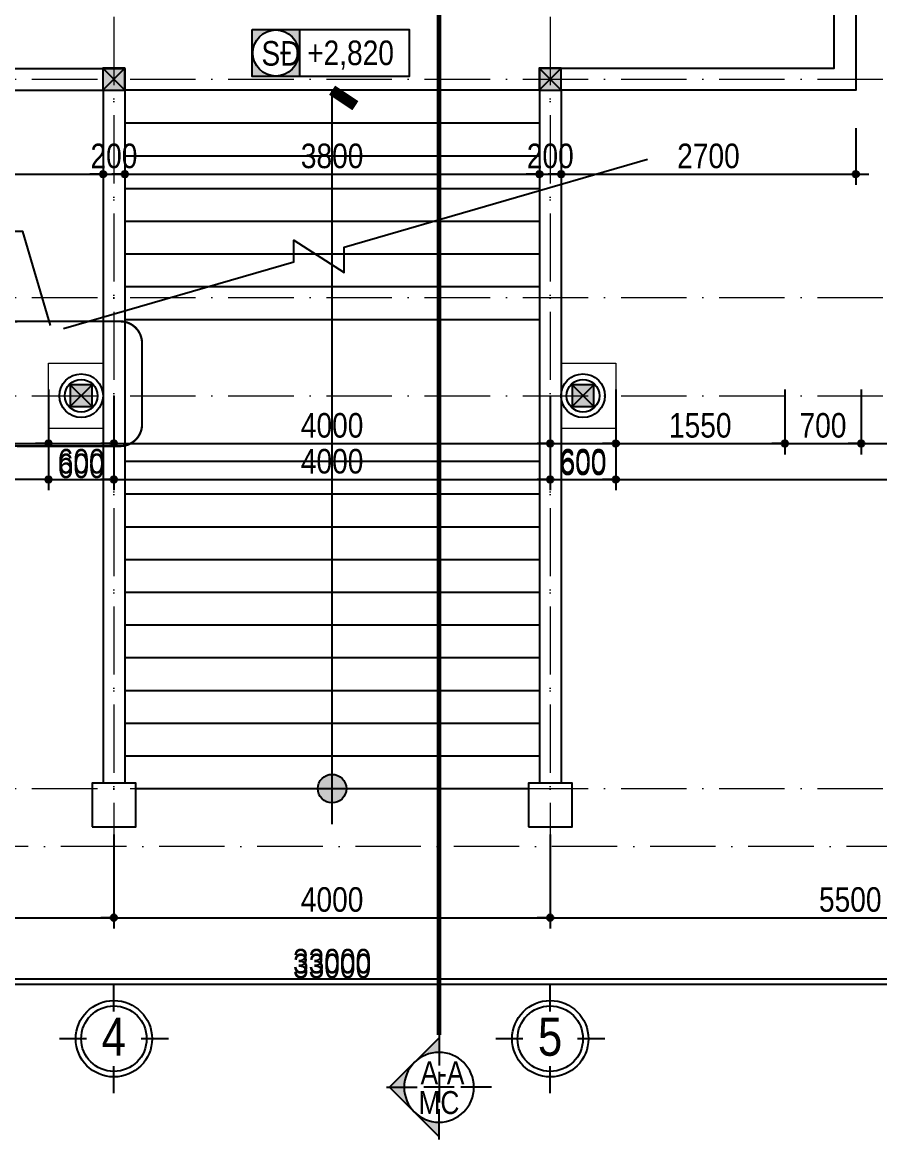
# Model space of a CAD drawing. Header units: millimetres. Extents: x 1201 to 176852, y 279 to 65351.
# Drawn here: x 19589 to 27449, y 831 to 11069 of the extents above; entities that cross this region are included whole.
import ezdxf
from ezdxf.enums import TextEntityAlignment as Align

# ---------------------------------------------------------------- set-up
doc = ezdxf.new("R2010")
doc.units = ezdxf.units.MM
doc.linetypes.add('ACAD_ISO10W100', pattern=[18, 12, -3, 0, -3])
doc.linetypes.add('DASHED2', pattern=[0.375, 0.25, -0.125])
for name, color, linetype in [('009', 251, 'Continuous'), ('daucat', 220, 'Continuous'), ('DIM', 1, 'Continuous'), ('KYHIEU', 3, 'Continuous'), ('TAGS', 60, 'Continuous'), ('TEXT', 7, 'Continuous'), ('TUONG', 131, 'Continuous'), ('WALL', 4, 'Continuous')]:
    doc.layers.add(name, color=color, linetype=linetype)
doc.layers.add('NET-THAY', color=2, linetype='Continuous', lineweight=13)
doc.layers.add('TRUC', color=24, linetype='Continuous', lineweight=0)
doc.styles.add('HEL-CONDENSE', font='')
doc.styles.add('VNI-HELVE-CONDENSE', font='')
doc.styles.add('VNI-HELVE-CONDENSEN', font='')
doc.styles.get('HEL-CONDENSE').set_extended_font_data('VNI-Helve-Condense')
doc.styles.get('VNI-HELVE-CONDENSE').set_extended_font_data('VNI-Helve-Condense')
doc.styles.get('VNI-HELVE-CONDENSEN').set_extended_font_data('VNI-Helve-Condense')
doc.dimstyles.new('D100', dxfattribs={"dimtxt": 225, "dimasz": 1.2, "dimexe": 100, "dimexo": 0, "dimgap": 50, "dimtad": 1, "dimdec": 0, "dimzin": 13, "dimdsep": 46, "dimtxsty": 'HEL-CONDENSE', "dimblk": 'D50', "dimcen": 0, "dimclrd": 1, "dimclre": 1, "dimclrt": 7, "dimadec": 0, "dimazin": 0, "dimtfac": 1, "dimtdec": 0, "dimtmove": 0, "dimatfit": 3, "dimldrblk": 'D50', "dimfxl": 1, "dimtolj": 1, "dimtzin": 13, "dimarcsym": 0})

# ---------------------------------------------------------------- blocks, each defined once
blk = doc.blocks.new('D50')
at = {"layer": 'DIM'}
blk.add_hatch(color=256, dxfattribs=at).paths.add_polyline_path([(25, 0, 1), (-25, 0, 1)])
blk.add_line((25, 0), (100, 0), dxfattribs=at)
blk.add_circle((0, 0), 25, dxfattribs=at)
blk = doc.blocks.new('*D183')
at = {"layer": 'DEFPOINTS', "color": 0, "transparency": 16777216}
for p in [(14929, 3627), (20429, 3527), (20429, 2865)]:
    blk.add_point(p, dxfattribs=at)
at = {"layer": 'DIM', "color": 1, "lineweight": -2, "transparency": 16777216}
for p, q in [((14929, 3627), (14929, 2765)), ((20429, 3527), (20429, 2765)), ((14930, 2865), (20428, 2865))]:
    blk.add_line(p, q, dxfattribs=at)
at = {"layer": 'DIM', "color": 1, "lineweight": -2, "transparency": 16777216, "xscale": 1.199999999999999, "yscale": 1.199999999999999, "zscale": 1.199999999999999, "rotation": 180}
blk.add_blockref('D50', (14929, 2865), dxfattribs=at)
at = {"layer": 'DIM', "color": 1, "lineweight": -2, "transparency": 16777216, "xscale": 1.199999999999999, "yscale": 1.199999999999999, "zscale": 1.199999999999999}
blk.add_blockref('D50', (20429, 2865), dxfattribs=at)
at = {"layer": 'DIM', "color": 7, "transparency": 16777216, "insert": (17679, 3030), "char_height": 225, "attachment_point": 5, "style": 'HEL-CONDENSE'}
blk.add_mtext('\\A1;5500', dxfattribs=at)
blk = doc.blocks.new('*D184')
at = {"layer": 'DEFPOINTS', "color": 0, "transparency": 16777216}
for p in [(20429, 3527), (24429, 3527), (24429, 2865)]:
    blk.add_point(p, dxfattribs=at)
at = {"layer": 'DIM', "color": 1, "lineweight": -2, "transparency": 16777216}
for p, q in [((20429, 3527), (20429, 2765)), ((24429, 3527), (24429, 2765)), ((20430, 2865), (24428, 2865))]:
    blk.add_line(p, q, dxfattribs=at)
at = {"layer": 'DIM', "color": 1, "lineweight": -2, "transparency": 16777216, "xscale": 1.199999999999999, "yscale": 1.199999999999999, "zscale": 1.199999999999999, "rotation": 180}
blk.add_blockref('D50', (20429, 2865), dxfattribs=at)
at = {"layer": 'DIM', "color": 1, "lineweight": -2, "transparency": 16777216, "xscale": 1.199999999999999, "yscale": 1.199999999999999, "zscale": 1.199999999999999}
blk.add_blockref('D50', (24429, 2865), dxfattribs=at)
at = {"layer": 'DIM', "color": 7, "transparency": 16777216, "insert": (22429, 3030), "char_height": 225, "attachment_point": 5, "style": 'HEL-CONDENSE'}
blk.add_mtext('\\A1;4000', dxfattribs=at)
blk = doc.blocks.new('*D185')
at = {"layer": 'DEFPOINTS', "color": 0, "transparency": 16777216}
for p in [(29929, 3627), (24429, 3527), (29929, 2865)]:
    blk.add_point(p, dxfattribs=at)
at = {"layer": 'DIM', "color": 1, "lineweight": -2, "transparency": 16777216}
for p, q in [((29929, 3627), (29929, 2765)), ((24429, 3527), (24429, 2765)), ((24430, 2865), (29928, 2865))]:
    blk.add_line(p, q, dxfattribs=at)
at = {"layer": 'DIM', "color": 1, "lineweight": -2, "transparency": 16777216, "xscale": 1.199999999999999, "yscale": 1.199999999999999, "zscale": 1.199999999999999, "rotation": 180}
blk.add_blockref('D50', (24429, 2865), dxfattribs=at)
at = {"layer": 'DIM', "color": 1, "lineweight": -2, "transparency": 16777216, "xscale": 1.199999999999999, "yscale": 1.199999999999999, "zscale": 1.199999999999999}
blk.add_blockref('D50', (29929, 2865), dxfattribs=at)
at = {"layer": 'DIM', "color": 7, "transparency": 16777216, "insert": (27179, 3030), "char_height": 225, "attachment_point": 5, "style": 'HEL-CONDENSE'}
blk.add_mtext('\\A1;5500', dxfattribs=at)
blk = doc.blocks.new('A$C206177D3')
at = {"layer": 'TAGS', "ltscale": 1000}
for p, q in [((-37, 240), (-37, 490)), ((-287, -10), (-537, -10)), ((463, -10), (213, -10)), ((-37, -510), (-37, -260))]:
    blk.add_line(p, q, dxfattribs=at)
blk.add_circle((-37, -10), 350, dxfattribs=at)
at = {"layer": 'TAGS', "color": 254, "ltscale": 1000}
blk.add_circle((-37, -10), 300, dxfattribs=at)
at = {"layer": 'TAGS', "ltscale": 1000, "style": 'VNI-HELVE-CONDENSEN'}
blk.add_attdef('A', text='', height=350, dxfattribs=at).set_placement((-38, -166), align=Align.CENTER)
blk = doc.blocks.new('mc2')
at = {"layer": 'KYHIEU', "ltscale": 0.7}
h = blk.add_hatch(color=256, dxfattribs=at)
h.paths.add_polyline_path([(600, 400), (600, 566), (317, 283, -0.198912)])
h.paths.add_polyline_path([(200, 0, -0.198912), (317, 283), (34, 0)])
h.paths.add_polyline_path([(317, -283, -0.198912), (200, 0), (34, 0)])
h.paths.add_polyline_path([(600, -566), (600, -400, -0.198912), (317, -283)])
for p, q in [((600, 566), (34, 0)), ((600, 600), (600, 250)), ((600, -175), (600, 175)), ((0, 0), (350, 0)), ((600, -566), (34, 0)), ((775, 0), (425, 0)), ((1200, 0), (850, 0)), ((600, -600), (600, -250))]:
    blk.add_line(p, q, dxfattribs=at)
blk.add_circle((600, 0), 400, dxfattribs=at)
at = {"style": 'VNI-HELVE-CONDENSE'}
for height, p in [(300, (612, 182)), (225, (609, -187))]:
    blk.add_attdef('A', text='', height=height, dxfattribs=at).set_placement(p, align=Align.MIDDLE_CENTER)
blk = doc.blocks.new('A$C225A2996')
at = {"layer": 'WALL'}
blk.add_hatch(color=4, dxfattribs=at).paths.add_polyline_path([(531, 82), (731, 82), (731, 282), (531, 282)])
at = {"layer": 'WALL', "color": 4}
for p, q in [((531, 282), (731, 82)), ((531, 82), (731, 282))]:
    blk.add_line(p, q, dxfattribs=at)
blk.add_lwpolyline([(531, 82), (731, 82), (731, 282), (531, 282)], close=True, dxfattribs=at)
blk = doc.blocks.new('*D151')
at = {"layer": 'DEFPOINTS', "color": 0, "transparency": 16777216}
for p in [(18279, 7705), (19829, 7705), (19829, 7210)]:
    blk.add_point(p, dxfattribs=at)
at = {"layer": 'DIM', "color": 1, "lineweight": -2, "transparency": 16777216}
for p, q in [((18279, 7705), (18279, 7110)), ((19829, 7705), (19829, 7110)), ((18280, 7210), (19828, 7210))]:
    blk.add_line(p, q, dxfattribs=at)
at = {"layer": 'DIM', "color": 1, "lineweight": -2, "transparency": 16777216, "xscale": 1.199999999999999, "yscale": 1.199999999999999, "zscale": 1.199999999999999, "rotation": 180}
blk.add_blockref('D50', (18279, 7210), dxfattribs=at)
at = {"layer": 'DIM', "color": 1, "lineweight": -2, "transparency": 16777216, "xscale": 1.199999999999999, "yscale": 1.199999999999999, "zscale": 1.199999999999999}
blk.add_blockref('D50', (19829, 7210), dxfattribs=at)
at = {"layer": 'DIM', "color": 7, "transparency": 16777216, "insert": (19054, 7375), "char_height": 225, "attachment_point": 5, "style": 'HEL-CONDENSE'}
blk.add_mtext('\\A1;1550', dxfattribs=at)
blk = doc.blocks.new('*D152')
at = {"layer": 'DEFPOINTS', "color": 0, "transparency": 16777216}
for p in [(19829, 7705), (20429, 7648), (20429, 7210)]:
    blk.add_point(p, dxfattribs=at)
at = {"layer": 'DIM', "color": 1, "lineweight": -2, "transparency": 16777216}
for p, q in [((19829, 7705), (19829, 7110)), ((20429, 7648), (20429, 7110)), ((19830, 7210), (20428, 7210))]:
    blk.add_line(p, q, dxfattribs=at)
at = {"layer": 'DIM', "color": 1, "lineweight": -2, "transparency": 16777216, "xscale": 1.199999999999999, "yscale": 1.199999999999999, "zscale": 1.199999999999999, "rotation": 180}
blk.add_blockref('D50', (19829, 7210), dxfattribs=at)
at = {"layer": 'DIM', "color": 1, "lineweight": -2, "transparency": 16777216, "xscale": 1.199999999999999, "yscale": 1.199999999999999, "zscale": 1.199999999999999}
blk.add_blockref('D50', (20429, 7210), dxfattribs=at)
at = {"layer": 'DIM', "color": 7, "transparency": 16777216, "insert": (20129, 7004), "char_height": 225, "attachment_point": 5, "style": 'HEL-CONDENSE'}
blk.add_mtext('\\A1;600', dxfattribs=at)
blk = doc.blocks.new('*D153')
at = {"layer": 'DEFPOINTS', "color": 0, "transparency": 16777216}
for p in [(25029, 7705), (26579, 7705), (26579, 7210)]:
    blk.add_point(p, dxfattribs=at)
at = {"layer": 'DIM', "color": 1, "lineweight": -2, "transparency": 16777216}
for p, q in [((25029, 7705), (25029, 7110)), ((26579, 7705), (26579, 7110)), ((25030, 7210), (26578, 7210))]:
    blk.add_line(p, q, dxfattribs=at)
at = {"layer": 'DIM', "color": 1, "lineweight": -2, "transparency": 16777216, "xscale": 1.199999999999999, "yscale": 1.199999999999999, "zscale": 1.199999999999999, "rotation": 180}
blk.add_blockref('D50', (25029, 7210), dxfattribs=at)
at = {"layer": 'DIM', "color": 1, "lineweight": -2, "transparency": 16777216, "xscale": 1.199999999999999, "yscale": 1.199999999999999, "zscale": 1.199999999999999}
blk.add_blockref('D50', (26579, 7210), dxfattribs=at)
at = {"layer": 'DIM', "color": 7, "transparency": 16777216, "insert": (25804, 7375), "char_height": 225, "attachment_point": 5, "style": 'HEL-CONDENSE'}
blk.add_mtext('\\A1;1550', dxfattribs=at)
blk = doc.blocks.new('*D154')
at = {"layer": 'DEFPOINTS', "color": 0, "transparency": 16777216}
for p in [(26579, 7705), (27279, 7705), (27279, 7210)]:
    blk.add_point(p, dxfattribs=at)
at = {"layer": 'DIM', "color": 1, "lineweight": -2, "transparency": 16777216}
for p, q in [((26579, 7705), (26579, 7110)), ((27279, 7705), (27279, 7110)), ((26580, 7210), (27278, 7210))]:
    blk.add_line(p, q, dxfattribs=at)
at = {"layer": 'DIM', "color": 1, "lineweight": -2, "transparency": 16777216, "xscale": 1.199999999999999, "yscale": 1.199999999999999, "zscale": 1.199999999999999, "rotation": 180}
blk.add_blockref('D50', (26579, 7210), dxfattribs=at)
at = {"layer": 'DIM', "color": 1, "lineweight": -2, "transparency": 16777216, "xscale": 1.199999999999999, "yscale": 1.199999999999999, "zscale": 1.199999999999999}
blk.add_blockref('D50', (27279, 7210), dxfattribs=at)
at = {"layer": 'DIM', "color": 7, "transparency": 16777216, "insert": (26929, 7375), "char_height": 225, "attachment_point": 5, "style": 'HEL-CONDENSE'}
blk.add_mtext('\\A1;700', dxfattribs=at)
blk = doc.blocks.new('*D155')
at = {"layer": 'DEFPOINTS', "color": 0, "transparency": 16777216}
for p in [(27279, 7705), (29579, 7705), (29579, 7210)]:
    blk.add_point(p, dxfattribs=at)
at = {"layer": 'DIM', "color": 1, "lineweight": -2, "transparency": 16777216}
for p, q in [((27279, 7705), (27279, 7110)), ((29579, 7705), (29579, 7110)), ((27280, 7210), (29578, 7210))]:
    blk.add_line(p, q, dxfattribs=at)
at = {"layer": 'DIM', "color": 1, "lineweight": -2, "transparency": 16777216, "xscale": 1.199999999999999, "yscale": 1.199999999999999, "zscale": 1.199999999999999, "rotation": 180}
blk.add_blockref('D50', (27279, 7210), dxfattribs=at)
at = {"layer": 'DIM', "color": 1, "lineweight": -2, "transparency": 16777216, "xscale": 1.199999999999999, "yscale": 1.199999999999999, "zscale": 1.199999999999999}
blk.add_blockref('D50', (29579, 7210), dxfattribs=at)
at = {"layer": 'DIM', "color": 7, "transparency": 16777216, "insert": (28429, 7375), "char_height": 225, "attachment_point": 5, "style": 'HEL-CONDENSE'}
blk.add_mtext('\\A1;2300', dxfattribs=at)
blk = doc.blocks.new('*D163')
at = {"layer": 'DEFPOINTS', "color": 0, "transparency": 16777216}
for p in [(20429, 7648), (24429, 7648), (24429, 7210)]:
    blk.add_point(p, dxfattribs=at)
at = {"layer": 'DIM', "color": 1, "lineweight": -2, "transparency": 16777216}
for p, q in [((20429, 7648), (20429, 7110)), ((24429, 7648), (24429, 7110)), ((20430, 7210), (24428, 7210))]:
    blk.add_line(p, q, dxfattribs=at)
at = {"layer": 'DIM', "color": 1, "lineweight": -2, "transparency": 16777216, "xscale": 1.199999999999999, "yscale": 1.199999999999999, "zscale": 1.199999999999999, "rotation": 180}
blk.add_blockref('D50', (20429, 7210), dxfattribs=at)
at = {"layer": 'DIM', "color": 1, "lineweight": -2, "transparency": 16777216, "xscale": 1.199999999999999, "yscale": 1.199999999999999, "zscale": 1.199999999999999}
blk.add_blockref('D50', (24429, 7210), dxfattribs=at)
at = {"layer": 'DIM', "color": 7, "transparency": 16777216, "insert": (22429, 7375), "char_height": 225, "attachment_point": 5, "style": 'HEL-CONDENSE'}
blk.add_mtext('\\A1;4000', dxfattribs=at)
blk = doc.blocks.new('*D164')
at = {"layer": 'DEFPOINTS', "color": 0, "transparency": 16777216}
for p in [(24429, 7648), (25029, 7648), (25029, 7210)]:
    blk.add_point(p, dxfattribs=at)
at = {"layer": 'DIM', "color": 1, "lineweight": -2, "transparency": 16777216}
for p, q in [((24429, 7648), (24429, 7110)), ((25029, 7648), (25029, 7110)), ((24430, 7210), (25028, 7210))]:
    blk.add_line(p, q, dxfattribs=at)
at = {"layer": 'DIM', "color": 1, "lineweight": -2, "transparency": 16777216, "xscale": 1.199999999999999, "yscale": 1.199999999999999, "zscale": 1.199999999999999, "rotation": 180}
blk.add_blockref('D50', (24429, 7210), dxfattribs=at)
at = {"layer": 'DIM', "color": 1, "lineweight": -2, "transparency": 16777216, "xscale": 1.199999999999999, "yscale": 1.199999999999999, "zscale": 1.199999999999999}
blk.add_blockref('D50', (25029, 7210), dxfattribs=at)
at = {"layer": 'DIM', "color": 7, "transparency": 16777216, "insert": (24729, 7031), "char_height": 225, "attachment_point": 5, "style": 'HEL-CONDENSE'}
blk.add_mtext('\\A1;600', dxfattribs=at)
blk = doc.blocks.new('*D174')
at = {"layer": '009', "color": 1, "lineweight": -2, "transparency": 16777216}
for p, q in [((5929, 4340), (5929, 2200)), ((38929, 4048), (38929, 2200)), ((38928, 2300), (5930, 2300))]:
    blk.add_line(p, q, dxfattribs=at)
at = {"layer": 'DEFPOINTS', "color": 0, "transparency": 16777216}
for p in [(5929, 4340), (38929, 4048), (5929, 2300)]:
    blk.add_point(p, dxfattribs=at)
at = {"layer": '009', "color": 1, "lineweight": -2, "transparency": 16777216, "xscale": 1.199999999999999, "yscale": 1.199999999999999, "zscale": 1.199999999999999, "rotation": 180}
blk.add_blockref('D50', (5929, 2300), dxfattribs=at)
at = {"layer": '009', "color": 1, "lineweight": -2, "transparency": 16777216, "xscale": 1.199999999999999, "yscale": 1.199999999999999, "zscale": 1.199999999999999}
blk.add_blockref('D50', (38929, 2300), dxfattribs=at)
at = {"layer": '009', "color": 7, "transparency": 16777216, "insert": (22429, 2465), "char_height": 225, "attachment_point": 5, "style": 'HEL-CONDENSE'}
blk.add_mtext('\\A1;33000', dxfattribs=at)
blk = doc.blocks.new('*D722')
at = {"layer": 'DEFPOINTS', "color": 0, "transparency": 16777216}
for p in [(14929, 3627), (20429, 3627), (20429, 2865)]:
    blk.add_point(p, dxfattribs=at)
at = {"layer": 'DIM', "color": 1, "lineweight": -2, "transparency": 16777216}
for p, q in [((14929, 3627), (14929, 2765)), ((20429, 3627), (20429, 2765)), ((14930, 2865), (20428, 2865))]:
    blk.add_line(p, q, dxfattribs=at)
at = {"layer": 'DIM', "color": 1, "lineweight": -2, "transparency": 16777216, "xscale": 1.199999999999999, "yscale": 1.199999999999999, "zscale": 1.199999999999999, "rotation": 180}
blk.add_blockref('D50', (14929, 2865), dxfattribs=at)
at = {"layer": 'DIM', "color": 1, "lineweight": -2, "transparency": 16777216, "xscale": 1.199999999999999, "yscale": 1.199999999999999, "zscale": 1.199999999999999}
blk.add_blockref('D50', (20429, 2865), dxfattribs=at)
at = {"layer": 'DIM', "color": 7, "transparency": 16777216, "insert": (17679, 3030), "char_height": 225, "attachment_point": 5, "style": 'HEL-CONDENSE'}
blk.add_mtext('\\A1;5500', dxfattribs=at)
blk = doc.blocks.new('*D723')
at = {"layer": 'DEFPOINTS', "color": 0, "transparency": 16777216}
for p in [(20429, 3627), (24429, 3627), (24429, 2865)]:
    blk.add_point(p, dxfattribs=at)
at = {"layer": 'DIM', "color": 1, "lineweight": -2, "transparency": 16777216}
for p, q in [((20429, 3627), (20429, 2765)), ((24429, 3627), (24429, 2765)), ((20430, 2865), (24428, 2865))]:
    blk.add_line(p, q, dxfattribs=at)
at = {"layer": 'DIM', "color": 1, "lineweight": -2, "transparency": 16777216, "xscale": 1.199999999999999, "yscale": 1.199999999999999, "zscale": 1.199999999999999, "rotation": 180}
blk.add_blockref('D50', (20429, 2865), dxfattribs=at)
at = {"layer": 'DIM', "color": 1, "lineweight": -2, "transparency": 16777216, "xscale": 1.199999999999999, "yscale": 1.199999999999999, "zscale": 1.199999999999999}
blk.add_blockref('D50', (24429, 2865), dxfattribs=at)
at = {"layer": 'DIM', "color": 7, "transparency": 16777216, "insert": (22429, 3030), "char_height": 225, "attachment_point": 5, "style": 'HEL-CONDENSE'}
blk.add_mtext('\\A1;4000', dxfattribs=at)
blk = doc.blocks.new('*D724')
at = {"layer": 'DEFPOINTS', "color": 0, "transparency": 16777216}
for p in [(24429, 3627), (29929, 3627), (29929, 2865)]:
    blk.add_point(p, dxfattribs=at)
at = {"layer": 'DIM', "color": 1, "lineweight": -2, "transparency": 16777216}
for p, q in [((24429, 3627), (24429, 2765)), ((29929, 3627), (29929, 2765)), ((24430, 2865), (29928, 2865))]:
    blk.add_line(p, q, dxfattribs=at)
at = {"layer": 'DIM', "color": 1, "lineweight": -2, "transparency": 16777216, "xscale": 1.199999999999999, "yscale": 1.199999999999999, "zscale": 1.199999999999999, "rotation": 180}
blk.add_blockref('D50', (24429, 2865), dxfattribs=at)
at = {"layer": 'DIM', "color": 1, "lineweight": -2, "transparency": 16777216, "xscale": 1.199999999999999, "yscale": 1.199999999999999, "zscale": 1.199999999999999}
blk.add_blockref('D50', (29929, 2865), dxfattribs=at)
at = {"layer": 'DIM', "color": 7, "transparency": 16777216, "insert": (27179, 3030), "char_height": 225, "attachment_point": 5, "style": 'HEL-CONDENSE'}
blk.add_mtext('\\A1;5500', dxfattribs=at)
blk = doc.blocks.new('*D727')
at = {"layer": 'DEFPOINTS', "color": 0, "transparency": 16777216}
for p in [(5929, 3627), (38929, 3627), (38929, 2256)]:
    blk.add_point(p, dxfattribs=at)
at = {"layer": 'DIM', "color": 1, "lineweight": -2, "transparency": 16777216}
for p, q in [((5929, 3627), (5929, 2156)), ((38929, 3627), (38929, 2156)), ((5930, 2256), (38928, 2256))]:
    blk.add_line(p, q, dxfattribs=at)
at = {"layer": 'DIM', "color": 1, "lineweight": -2, "transparency": 16777216, "xscale": 1.199999999999999, "yscale": 1.199999999999999, "zscale": 1.199999999999999, "rotation": 180}
blk.add_blockref('D50', (5929, 2256), dxfattribs=at)
at = {"layer": 'DIM', "color": 1, "lineweight": -2, "transparency": 16777216, "xscale": 1.199999999999999, "yscale": 1.199999999999999, "zscale": 1.199999999999999}
blk.add_blockref('D50', (38929, 2256), dxfattribs=at)
at = {"layer": 'DIM', "color": 7, "transparency": 16777216, "insert": (22429, 2421), "char_height": 225, "attachment_point": 5, "style": 'HEL-CONDENSE'}
blk.add_mtext('\\A1;33000', dxfattribs=at)
blk = doc.blocks.new('A$C27B14CF0')
at = {"layer": 'TAGS', "ltscale": 1000}
h = blk.add_hatch(color=8, dxfattribs=at)
h.paths.add_polyline_path([(250, 243), (-182, 243), (-182, -189), (250, -189)])
h.paths.add_polyline_path([(245, 27, -1), (-177, 27, -1)], flags=16)
blk.add_line((250, 243), (250, -189), dxfattribs=at)
blk.add_lwpolyline([(-182, 243), (1258, 243), (1258, -189), (-182, -189)], close=True, dxfattribs=at)
blk.add_circle((34, 27), 211, dxfattribs=at)
at = {"layer": 'TAGS', "ltscale": 1000, "style": 'VNI-HELVE-CONDENSEN'}
for p in [(-44, -84), (379, -84)]:
    blk.add_attdef('S', p, '', height=225, dxfattribs=at)
blk = doc.blocks.new('*D713')
at = {"layer": 'DEFPOINTS', "color": 0, "transparency": 16777216}
for p in [(17629, 10100), (20329, 10100), (20329, 9679)]:
    blk.add_point(p, dxfattribs=at)
at = {"layer": 'DIM', "color": 1, "lineweight": -2, "transparency": 16777216}
for p, q in [((17629, 10100), (17629, 9579)), ((20329, 10100), (20329, 9579)), ((17630, 9679), (20328, 9679))]:
    blk.add_line(p, q, dxfattribs=at)
at = {"layer": 'DIM', "color": 1, "lineweight": -2, "transparency": 16777216, "xscale": 1.199999999999999, "yscale": 1.199999999999999, "zscale": 1.199999999999999, "rotation": 180}
blk.add_blockref('D50', (17629, 9679), dxfattribs=at)
at = {"layer": 'DIM', "color": 1, "lineweight": -2, "transparency": 16777216, "xscale": 1.199999999999999, "yscale": 1.199999999999999, "zscale": 1.199999999999999}
blk.add_blockref('D50', (20329, 9679), dxfattribs=at)
at = {"layer": 'DIM', "color": 7, "transparency": 16777216, "insert": (18979, 9844), "char_height": 225, "attachment_point": 5, "style": 'HEL-CONDENSE'}
blk.add_mtext('\\A1;2700', dxfattribs=at)
blk = doc.blocks.new('*D714')
at = {"layer": 'DEFPOINTS', "color": 0, "transparency": 16777216}
for p in [(20329, 10100), (20529, 10022), (20529, 9679)]:
    blk.add_point(p, dxfattribs=at)
at = {"layer": 'DIM', "color": 1, "lineweight": -2, "transparency": 16777216}
for p, q in [((20329, 10100), (20329, 9579)), ((20529, 10022), (20529, 9579)), ((20330, 9679), (20528, 9679))]:
    blk.add_line(p, q, dxfattribs=at)
at = {"layer": 'DIM', "color": 1, "lineweight": -2, "transparency": 16777216, "xscale": 1.199999999999999, "yscale": 1.199999999999999, "zscale": 1.199999999999999, "rotation": 180}
blk.add_blockref('D50', (20329, 9679), dxfattribs=at)
at = {"layer": 'DIM', "color": 1, "lineweight": -2, "transparency": 16777216, "xscale": 1.199999999999999, "yscale": 1.199999999999999, "zscale": 1.199999999999999}
blk.add_blockref('D50', (20529, 9679), dxfattribs=at)
at = {"layer": 'DIM', "color": 7, "transparency": 16777216, "insert": (20429, 9844), "char_height": 225, "attachment_point": 5, "style": 'HEL-CONDENSE'}
blk.add_mtext('\\A1;200', dxfattribs=at)
blk = doc.blocks.new('*D715')
at = {"layer": 'DEFPOINTS', "color": 0, "transparency": 16777216}
for p in [(24329, 10069), (20529, 10022), (24329, 9679)]:
    blk.add_point(p, dxfattribs=at)
at = {"layer": 'DIM', "color": 1, "lineweight": -2, "transparency": 16777216}
for p, q in [((24329, 10069), (24329, 9579)), ((20529, 10022), (20529, 9579)), ((20530, 9679), (24328, 9679))]:
    blk.add_line(p, q, dxfattribs=at)
at = {"layer": 'DIM', "color": 1, "lineweight": -2, "transparency": 16777216, "xscale": 1.199999999999999, "yscale": 1.199999999999999, "zscale": 1.199999999999999, "rotation": 180}
blk.add_blockref('D50', (20529, 9679), dxfattribs=at)
at = {"layer": 'DIM', "color": 1, "lineweight": -2, "transparency": 16777216, "xscale": 1.199999999999999, "yscale": 1.199999999999999, "zscale": 1.199999999999999}
blk.add_blockref('D50', (24329, 9679), dxfattribs=at)
at = {"layer": 'DIM', "color": 7, "transparency": 16777216, "insert": (22429, 9844), "char_height": 225, "attachment_point": 5, "style": 'HEL-CONDENSE'}
blk.add_mtext('\\A1;3800', dxfattribs=at)
blk = doc.blocks.new('*D716')
at = {"layer": 'DEFPOINTS', "color": 0, "transparency": 16777216}
for p in [(24329, 10069), (24529, 10131), (24529, 9679)]:
    blk.add_point(p, dxfattribs=at)
at = {"layer": 'DIM', "color": 1, "lineweight": -2, "transparency": 16777216}
for p, q in [((24329, 10069), (24329, 9579)), ((24529, 10131), (24529, 9579)), ((24330, 9679), (24528, 9679))]:
    blk.add_line(p, q, dxfattribs=at)
at = {"layer": 'DIM', "color": 1, "lineweight": -2, "transparency": 16777216, "xscale": 1.199999999999999, "yscale": 1.199999999999999, "zscale": 1.199999999999999, "rotation": 180}
blk.add_blockref('D50', (24329, 9679), dxfattribs=at)
at = {"layer": 'DIM', "color": 1, "lineweight": -2, "transparency": 16777216, "xscale": 1.199999999999999, "yscale": 1.199999999999999, "zscale": 1.199999999999999}
blk.add_blockref('D50', (24529, 9679), dxfattribs=at)
at = {"layer": 'DIM', "color": 7, "transparency": 16777216, "insert": (24429, 9844), "char_height": 225, "attachment_point": 5, "style": 'HEL-CONDENSE'}
blk.add_mtext('\\A1;200', dxfattribs=at)
blk = doc.blocks.new('*D518')
at = {"layer": 'DEFPOINTS', "color": 0, "transparency": 16777216}
for p in [(24529, 10131), (27229, 10100), (27229, 9679)]:
    blk.add_point(p, dxfattribs=at)
at = {"layer": 'DIM', "color": 1, "lineweight": -2, "transparency": 16777216}
for p, q in [((24529, 10131), (24529, 9579)), ((27229, 10100), (27229, 9579)), ((24530, 9679), (27228, 9679))]:
    blk.add_line(p, q, dxfattribs=at)
at = {"layer": 'DIM', "color": 1, "lineweight": -2, "transparency": 16777216, "xscale": 1.199999999999999, "yscale": 1.199999999999999, "zscale": 1.199999999999999, "rotation": 180}
blk.add_blockref('D50', (24529, 9679), dxfattribs=at)
at = {"layer": 'DIM', "color": 1, "lineweight": -2, "transparency": 16777216, "xscale": 1.199999999999999, "yscale": 1.199999999999999, "zscale": 1.199999999999999}
blk.add_blockref('D50', (27229, 9679), dxfattribs=at)
at = {"layer": 'DIM', "color": 7, "transparency": 16777216, "insert": (25879, 9844), "char_height": 225, "attachment_point": 5, "style": 'HEL-CONDENSE'}
blk.add_mtext('\\A1;2700', dxfattribs=at)
blk = doc.blocks.new('*D561')
at = {"layer": 'DEFPOINTS', "color": 0, "linetype": 'Continuous', "transparency": 16777216}
for p in [(19829, 7348), (20429, 7348), (20429, 6881)]:
    blk.add_point(p, dxfattribs=at)
at = {"layer": 'DIM', "color": 1, "linetype": 'Continuous', "lineweight": -2, "transparency": 16777216}
for p, q in [((19829, 7348), (19829, 6781)), ((20429, 7348), (20429, 6781)), ((19830, 6881), (20428, 6881))]:
    blk.add_line(p, q, dxfattribs=at)
at = {"layer": 'DIM', "color": 1, "linetype": 'Continuous', "lineweight": -2, "transparency": 16777216, "xscale": 1.199999999999999, "yscale": 1.199999999999999, "zscale": 1.199999999999999, "rotation": 180}
blk.add_blockref('D50', (19829, 6881), dxfattribs=at)
at = {"layer": 'DIM', "color": 1, "linetype": 'Continuous', "lineweight": -2, "transparency": 16777216, "xscale": 1.199999999999999, "yscale": 1.199999999999999, "zscale": 1.199999999999999}
blk.add_blockref('D50', (20429, 6881), dxfattribs=at)
at = {"layer": 'DIM', "color": 7, "linetype": 'Continuous', "transparency": 16777216, "insert": (20129, 7046), "char_height": 225, "attachment_point": 5, "style": 'HEL-CONDENSE'}
blk.add_mtext('\\A1;600', dxfattribs=at)
blk = doc.blocks.new('*D562')
at = {"layer": 'DEFPOINTS', "color": 0, "linetype": 'Continuous', "transparency": 16777216}
for p in [(12229, 7348), (19829, 7348), (12229, 6881)]:
    blk.add_point(p, dxfattribs=at)
at = {"layer": 'DIM', "color": 1, "linetype": 'Continuous', "lineweight": -2, "transparency": 16777216}
for p, q in [((12229, 7348), (12229, 6781)), ((19829, 7348), (19829, 6781)), ((19828, 6881), (12230, 6881))]:
    blk.add_line(p, q, dxfattribs=at)
at = {"layer": 'DIM', "color": 1, "linetype": 'Continuous', "lineweight": -2, "transparency": 16777216, "xscale": 1.199999999999999, "yscale": 1.199999999999999, "zscale": 1.199999999999999, "rotation": 180}
blk.add_blockref('D50', (12229, 6881), dxfattribs=at)
at = {"layer": 'DIM', "color": 1, "linetype": 'Continuous', "lineweight": -2, "transparency": 16777216, "xscale": 1.199999999999999, "yscale": 1.199999999999999, "zscale": 1.199999999999999}
blk.add_blockref('D50', (19829, 6881), dxfattribs=at)
at = {"layer": 'DIM', "color": 7, "linetype": 'Continuous', "transparency": 16777216, "insert": (16029, 7046), "char_height": 225, "attachment_point": 5, "style": 'HEL-CONDENSE'}
blk.add_mtext('\\A1;7600', dxfattribs=at)
blk = doc.blocks.new('*D563')
at = {"layer": 'DEFPOINTS', "color": 0, "linetype": 'Continuous', "transparency": 16777216}
for p in [(20429, 7348), (24429, 7348), (24429, 6881)]:
    blk.add_point(p, dxfattribs=at)
at = {"layer": 'DIM', "color": 1, "linetype": 'Continuous', "lineweight": -2, "transparency": 16777216}
for p, q in [((20429, 7348), (20429, 6781)), ((24429, 7348), (24429, 6781)), ((20430, 6881), (24428, 6881))]:
    blk.add_line(p, q, dxfattribs=at)
at = {"layer": 'DIM', "color": 1, "linetype": 'Continuous', "lineweight": -2, "transparency": 16777216, "xscale": 1.199999999999999, "yscale": 1.199999999999999, "zscale": 1.199999999999999, "rotation": 180}
blk.add_blockref('D50', (20429, 6881), dxfattribs=at)
at = {"layer": 'DIM', "color": 1, "linetype": 'Continuous', "lineweight": -2, "transparency": 16777216, "xscale": 1.199999999999999, "yscale": 1.199999999999999, "zscale": 1.199999999999999}
blk.add_blockref('D50', (24429, 6881), dxfattribs=at)
at = {"layer": 'DIM', "color": 7, "linetype": 'Continuous', "transparency": 16777216, "insert": (22429, 7046), "char_height": 225, "attachment_point": 5, "style": 'HEL-CONDENSE'}
blk.add_mtext('\\A1;4000', dxfattribs=at)
blk = doc.blocks.new('*D564')
at = {"layer": 'DEFPOINTS', "color": 0, "linetype": 'Continuous', "transparency": 16777216}
for p in [(24429, 7348), (25029, 7348), (25029, 6881)]:
    blk.add_point(p, dxfattribs=at)
at = {"layer": 'DIM', "color": 1, "linetype": 'Continuous', "lineweight": -2, "transparency": 16777216}
for p, q in [((24429, 7348), (24429, 6781)), ((25029, 7348), (25029, 6781)), ((24430, 6881), (25028, 6881))]:
    blk.add_line(p, q, dxfattribs=at)
at = {"layer": 'DIM', "color": 1, "linetype": 'Continuous', "lineweight": -2, "transparency": 16777216, "xscale": 1.199999999999999, "yscale": 1.199999999999999, "zscale": 1.199999999999999, "rotation": 180}
blk.add_blockref('D50', (24429, 6881), dxfattribs=at)
at = {"layer": 'DIM', "color": 1, "linetype": 'Continuous', "lineweight": -2, "transparency": 16777216, "xscale": 1.199999999999999, "yscale": 1.199999999999999, "zscale": 1.199999999999999}
blk.add_blockref('D50', (25029, 6881), dxfattribs=at)
at = {"layer": 'DIM', "color": 7, "linetype": 'Continuous', "transparency": 16777216, "insert": (24729, 7046), "char_height": 225, "attachment_point": 5, "style": 'HEL-CONDENSE'}
blk.add_mtext('\\A1;600', dxfattribs=at)
blk = doc.blocks.new('*D565')
at = {"layer": 'DEFPOINTS', "color": 0, "linetype": 'Continuous', "transparency": 16777216}
for p in [(25029, 7069), (32629, 7069), (32629, 6881)]:
    blk.add_point(p, dxfattribs=at)
at = {"layer": 'DIM', "color": 1, "linetype": 'Continuous', "lineweight": -2, "transparency": 16777216}
for p, q in [((25029, 7069), (25029, 6781)), ((32629, 7069), (32629, 6781)), ((25030, 6881), (32628, 6881))]:
    blk.add_line(p, q, dxfattribs=at)
at = {"layer": 'DIM', "color": 1, "linetype": 'Continuous', "lineweight": -2, "transparency": 16777216, "xscale": 1.199999999999999, "yscale": 1.199999999999999, "zscale": 1.199999999999999, "rotation": 180}
blk.add_blockref('D50', (25029, 6881), dxfattribs=at)
at = {"layer": 'DIM', "color": 1, "linetype": 'Continuous', "lineweight": -2, "transparency": 16777216, "xscale": 1.199999999999999, "yscale": 1.199999999999999, "zscale": 1.199999999999999}
blk.add_blockref('D50', (32629, 6881), dxfattribs=at)
at = {"layer": 'DIM', "color": 7, "linetype": 'Continuous', "transparency": 16777216, "insert": (28829, 7046), "char_height": 225, "attachment_point": 5, "style": 'HEL-CONDENSE'}
blk.add_mtext('\\A1;7600', dxfattribs=at)

msp = doc.modelspace()

# ---------------------------------------------------------------- hatches: boundary and pattern name
at = {"layer": 'TEXT'}
h = msp.add_hatch(color=256, dxfattribs=at)
edge = h.paths.add_edge_path()
edge.add_arc((22429.078, 4047.694), 130.673, 0, 360)
h = msp.add_hatch(color=256, dxfattribs=at)
edge = h.paths.add_edge_path()
edge.add_arc((22429.078, 4047.694), 130.673, 0, 360)
h = msp.add_hatch(color=256, dxfattribs=at)
edge = h.paths.add_edge_path()
edge.add_arc((22429.078, 4047.694), 130.673, 0, 360)

# ---------------------------------------------------------------- linework, layer by layer
at = {"layer": 'daucat', "linetype": 'DASHED2', "ltscale": 2000, "const_width": 40}
msp.add_lwpolyline([(23409.042, 24619.951), (23409.042, 1790.788)], dxfattribs=at)
at = {"layer": 'daucat', "linetype": 'DASHED2', "ltscale": 500, "const_width": 20}
msp.add_lwpolyline([(19548.675, 8329.217), (20486.821, 8329.217, -0.414213562), (20686.821, 8129.217), (20686.821, 7386.06, -0.414213562), (20486.821, 7186.06), (19548.675, 7186.06, -0.414213562), (19348.675, 7386.06), (19348.675, 8129.217, -0.414213562)], format="xyb", close=True, dxfattribs=at)
at = {"layer": 'NET-THAY', "linetype": 'ByBlock', "lineweight": -2}
msp.add_line((20329.078, 8369.281), (20329.078, 4097.694), dxfattribs=at)
at = {"layer": 'NET-THAY'}
for p, q in [((19829.078, 7347.694), (19829.078, 7947.694)), ((19829.078, 7947.694), (20329.078, 7947.694)), ((19829.108, 7347.694), (19829.108, 7947.694)), ((19829.108, 7947.694), (20329.078, 7947.694)), ((24529.078, 7947.694), (25028.972, 7947.694)), ((24529.078, 7947.694), (25029.078, 7947.694)), ((25028.972, 7947.694), (25028.972, 7347.694)), ((25029.078, 7947.694), (25029.078, 7347.694)), ((20329.078, 7347.694), (19829.078, 7347.694)), ((20329.078, 7347.694), (19829.108, 7347.694)), ((25028.972, 7347.694), (24529.078, 7347.694)), ((25029.078, 7347.694), (24529.078, 7347.694))]:
    msp.add_line(p, q, dxfattribs=at)
at = {"layer": 'NET-THAY', "linetype": 'ByBlock', "lineweight": -2}
for points in [[(17629.078, 12247.694), (17629.078, 10447.694), (20329.078, 10447.694), (20329.078, 4097.694)], [(17829.078, 12247.694), (17829.078, 10647.694), (20529.078, 10647.694), (20529.078, 4097.694)], [(27029.078, 12247.694), (27029.078, 10647.694), (24329.078, 10647.694), (24329.078, 4097.694)], [(27229.078, 12247.694), (27229.078, 10447.694), (24529.078, 10447.694), (24529.078, 4097.694)], [(24329.078, 10447.694), (20529.078, 10447.694)], [(20529.078, 10147.694), (24329.078, 10147.694)], [(20529.078, 9847.694), (24329.078, 9847.694)], [(20529.078, 9547.694), (24329.078, 9547.694)], [(24329.078, 9528.184), (24329.078, 4097.694)], [(24529.078, 9586.129), (24529.078, 4097.694)], [(20529.078, 9247.694), (24329.078, 9247.694)], [(23360.957, 9247.694), (24329.078, 9247.694)], [(20529.078, 8947.694), (24329.078, 8947.694)], [(22538.662, 8947.694), (24329.078, 8947.694)], [(20529.078, 8647.694), (24329.078, 8647.694)], [(21290.031, 8647.694), (24329.078, 8647.694)], [(20529.078, 8427.227), (20529.078, 4097.694)], [(20529.078, 8347.694), (24329.078, 8347.694)], [(20529.078, 8347.694), (24329.078, 8347.694)], [(20529.078, 7047.694), (24329.078, 7047.694)], [(20529.078, 7047.694), (24329.078, 7047.694)], [(20529.078, 6747.694), (24329.078, 6747.694)], [(20529.078, 6747.694), (24329.078, 6747.694)], [(20529.078, 6447.694), (24329.078, 6447.694)], [(20529.078, 6447.694), (24329.078, 6447.694)], [(20529.078, 6147.694), (24329.078, 6147.694)], [(20529.078, 6147.694), (24329.078, 6147.694)], [(20529.078, 5847.694), (24329.078, 5847.694)], [(20529.078, 5847.694), (24329.078, 5847.694)], [(20529.078, 5547.694), (24329.078, 5547.694)], [(20529.078, 5547.694), (24329.078, 5547.694)], [(20529.078, 5547.694), (24329.078, 5547.694)], [(20529.078, 5247.694), (24329.078, 5247.694)], [(20529.078, 5247.694), (24329.078, 5247.694)], [(20529.078, 4947.694), (24329.078, 4947.694)], [(20529.078, 4947.694), (24329.078, 4947.694)], [(20529.078, 4647.694), (24329.078, 4647.694)], [(20529.078, 4647.694), (24329.078, 4647.694)], [(20529.078, 4347.694), (24329.078, 4347.694)], [(20529.078, 4347.694), (24329.078, 4347.694)], [(20629.078, 4047.694), (24229.078, 4047.694)], [(20629.078, 4047.694), (24229.078, 4047.694)]]:
    msp.add_lwpolyline(points, dxfattribs=at)
for points in [[(20229.078, 3697.694), (20629.078, 3697.694), (20629.078, 4097.694), (20229.078, 4097.694)], [(20229.078, 3697.694), (20629.078, 3697.694), (20629.078, 4097.694), (20229.078, 4097.694)], [(24229.078, 3697.694), (24629.078, 3697.694), (24629.078, 4097.694), (24229.078, 4097.694)], [(24229.078, 3697.694), (24629.078, 3697.694), (24629.078, 4097.694), (24229.078, 4097.694)]]:
    msp.add_lwpolyline(points, close=True, dxfattribs=at)
at = {"layer": 'TEXT', "const_width": 100}
msp.add_lwpolyline([(22429.078, 10447.694), (22642.547, 10305.964)], dxfattribs=at)
msp.add_lwpolyline([(22429.078, 10447.694), (22642.547, 10305.964)], dxfattribs=at)
at = {"layer": 'TEXT'}
for points in [[(22429.078, 3772.198), (22429.078, 10447.694)], [(22429.078, 3772.198), (22429.078, 10447.694)], [(22429.078, 3721.106), (22429.078, 8848.214)]]:
    msp.add_lwpolyline(points, dxfattribs=at)
at = {"layer": 'TEXT', "color": 7, "linetype": 'ByBlock'}
msp.add_lwpolyline([(19848.692, 8290.007), (19593.128, 9153.17), (19351.784, 9153.17)], dxfattribs=at)
at = {"layer": 'TEXT'}
msp.add_circle((22429.078, 4047.694), 130.673, dxfattribs=at)
msp.add_circle((22429.078, 4047.694), 130.673, dxfattribs=at)
msp.add_circle((22429.078, 4047.694), 130.673, dxfattribs=at)
at = {"layer": 'TRUC', "linetype": 'ACAD_ISO10W100', "ltscale": 50}
for points in [[(3475.094, 24619.951), (41245.405, 24619.951), (41245.405, 3517.922), (3475.094, 3517.922)], [(3475.094, 24594.951), (41245.405, 24594.951), (41245.405, 3517.922), (3475.094, 3517.922)]]:
    msp.add_lwpolyline(points, close=True, dxfattribs=at)
for points in [[(20429.078, 24619.951), (20429.078, 3517.922)], [(20429.078, 24594.951), (20429.078, 3517.922)], [(24429.078, 24619.951), (24429.078, 3517.922)], [(24429.078, 24594.951), (24429.078, 3517.922)], [(3475.094, 10547.694), (41245.405, 10547.694)], [(3475.094, 10547.694), (41245.405, 10547.694)], [(3475.094, 10547.694), (41245.405, 10547.694)], [(3475.094, 8547.694), (41245.405, 8547.694)], [(3475.094, 8547.694), (41245.405, 8547.694)], [(3475.094, 7647.694), (41245.405, 7647.694)], [(3475.094, 7647.694), (41245.405, 7647.694)], [(3475.094, 4047.694), (41245.405, 4047.694)], [(3475.094, 4047.694), (41245.405, 4047.694)]]:
    msp.add_lwpolyline(points, dxfattribs=at)
at = {"layer": 'TUONG'}
msp.add_lwpolyline([(19966.942, 8264.361), (22079.327, 8876.373), (22079.327, 9073.119), (22538.662, 8777.747), (22538.662, 9009.454), (25319.164, 9815.037)], dxfattribs=at)
for centre, radius in [((20129.108, 7647.694), 200), ((20129.108, 7647.694), 200), ((20129.108, 7647.694), 200), ((20129.108, 7647.694), 150), ((24728.972, 7647.694), 200), ((24728.972, 7647.694), 200), ((24728.972, 7647.694), 200), ((24728.972, 7647.694), 200), ((24728.972, 7647.694), 150)]:
    msp.add_circle(centre, radius, dxfattribs=at)

# ---------------------------------------------------------------- block references
at = {"layer": 'KYHIEU', "ltscale": 0.7}
ref = msp.add_blockref('mc2', (22929.042, 1310.788), dxfattribs=dict(at, xscale=-0.8000000007450581, yscale=0.7999999995809048, zscale=0.8, rotation=180))
ref.add_attrib('A', 'MC', dxfattribs={"layer": '0', "height": 210, "style": 'VNI-HELVE-CONDENSE'}).set_placement((23408.671, 1170.788), align=Align.MIDDLE_CENTER)
ref.add_attrib('A', 'A-A', dxfattribs={"layer": '0', "height": 210, "style": 'VNI-HELVE-CONDENSE'}).set_placement((23440.962, 1443.894), align=Align.MIDDLE_CENTER)
at = {"layer": 'TAGS', "ltscale": 1000}
ref = msp.add_blockref('A$C27B14CF0', (21878.607, 10761.444), dxfattribs=at)
ref.add_attrib('S', 'SÑ', (21781.345, 10672.851), dxfattribs={"color": 7, "ltscale": 1000, "height": 225, "style": 'VNI-HELVE-CONDENSEN'})
ref.add_attrib('S', '+2,820', (22200.343, 10677.787), dxfattribs={"color": 7, "ltscale": 1000, "height": 225, "style": 'VNI-HELVE-CONDENSEN'})
ref = msp.add_blockref('A$C206177D3', (20465.7, 1765.601), dxfattribs=at)
ref.add_attrib('A', '4', dxfattribs={"color": 7, "ltscale": 1000, "height": 350, "style": 'VNI-HELVE-CONDENSEN'}).set_placement((20427.395, 1599.963), align=Align.CENTER)
ref = msp.add_blockref('A$C206177D3', (20465.7, 1765.601), dxfattribs=at)
ref.add_attrib('A', '4', dxfattribs={"color": 7, "ltscale": 1000, "height": 350, "style": 'VNI-HELVE-CONDENSEN'}).set_placement((20427.395, 1599.963), align=Align.CENTER)
ref = msp.add_blockref('A$C206177D3', (24465.7, 1765.601), dxfattribs=at)
ref.add_attrib('A', '5', dxfattribs={"color": 7, "ltscale": 1000, "height": 350, "style": 'VNI-HELVE-CONDENSEN'}).set_placement((24427.395, 1599.963), align=Align.CENTER)
ref = msp.add_blockref('A$C206177D3', (24465.7, 1765.601), dxfattribs=at)
ref.add_attrib('A', '5', dxfattribs={"color": 7, "ltscale": 1000, "height": 350, "style": 'VNI-HELVE-CONDENSEN'}).set_placement((24427.395, 1599.963), align=Align.CENTER)
at = {"layer": 'TUONG', "color": 4}
for p in [(19797.688, 10366.061), (23797.688, 10366.061), (19497.717, 7466.061), (19497.717, 7466.061), (24097.581, 7466.061), (24097.581, 7466.061)]:
    msp.add_blockref('A$C225A2996', p, dxfattribs=at)

# ---------------------------------------------------------------- dimensions: what is measured, and where the dimension line sits
at = {"layer": '009'}
dim = msp.add_linear_dim(base=(5929.078, 2300.054), p1=(38929.078, 4047.694), p2=(5929.078, 4340.054), dimstyle='D100', dxfattribs=at)
dim.commit()
dim.dimension.update_dxf_attribs({"geometry": '*D174', "text_midpoint": (22429.078, 2464.954)})
at = {"layer": 'DIM'}
dim = msp.add_linear_dim(base=(20329.078, 9679.314), p1=(17629.078, 10100.455), p2=(20329.078, 10100.455), dimstyle='D100', dxfattribs=at)
dim.commit()
dim.dimension.update_dxf_attribs({"geometry": '*D713', "text_midpoint": (18979.078, 9844.214)})
for base, p1, p2, override, picture, middle in [((20529.078, 9679.314), (20329.078, 10100.455), (20529.078, 10021.597), {"dimtmove": 1}, '*D714', (20429.078, 9679.314)), ((24529.078, 9679.314), (24329.078, 10068.69), (24529.078, 10131.233), {"dimtmove": 1}, '*D716', (24429.078, 9679.314)), ((20429.078, 7210.234), (19829.078, 7705.294), (20429.078, 7647.694), {"dimtmove": 2}, '*D152', (20129.078, 7004.164)), ((25029.078, 7210.234), (24429.078, 7647.694), (25029.078, 7647.694), {"dimtmove": 2}, '*D164', (24729.078, 7030.502))]:
    dim = msp.add_linear_dim(base=base, p1=p1, p2=p2, dimstyle='D100', override=override, dxfattribs=at)
    dim.commit()
    dim.dimension.update_dxf_attribs({"geometry": picture, "text_midpoint": middle, "dimtype": 160})
for base, p1, p2, picture, middle in [((24329.078, 9679.314), (20529.078, 10021.597), (24329.078, 10068.69), '*D715', (22429.078, 9844.214)), ((27229.078, 9679.314), (24529.078, 10131.233), (27229.078, 10100.455), '*D518', (25879.078, 9844.214)), ((19829.078, 7210.234), (18279.078, 7705.294), (19829.078, 7705.294), '*D151', (19054.078, 7375.134)), ((26579.078, 7210.234), (25029.078, 7705.294), (26579.078, 7705.294), '*D153', (25804.078, 7375.134)), ((27279.078, 7210.234), (26579.078, 7705.294), (27279.078, 7705.294), '*D154', (26929.078, 7375.134)), ((29579.078, 7210.234), (27279.078, 7705.294), (29579.078, 7705.294), '*D155', (28429.078, 7375.134)), ((24429.078, 7210.234), (20429.078, 7647.694), (24429.078, 7647.694), '*D163', (22429.078, 7375.134))]:
    dim = msp.add_linear_dim(base=base, p1=p1, p2=p2, dimstyle='D100', override={"dimtmove": 1}, dxfattribs=at)
    dim.commit()
    dim.dimension.update_dxf_attribs({"geometry": picture, "text_midpoint": middle})
at = {"layer": 'DIM', "linetype": 'Continuous'}
for base, p1, p2, picture, middle in [((12229.078, 6881.164), (19829.078, 7347.694), (12229.078, 7347.694), '*D562', (16029.078, 7046.064)), ((20429.078, 6881.164), (19829.078, 7347.694), (20429.078, 7347.694), '*D561', (20129.078, 7046.064)), ((24429.078, 6881.164), (20429.078, 7347.694), (24429.078, 7347.694), '*D563', (22429.078, 7046.064)), ((25029.078, 6881.164), (24429.078, 7347.694), (25029.078, 7347.694), '*D564', (24729.078, 7046.064)), ((32629.078, 6881.164), (25029.078, 7068.758), (32629.078, 7068.758), '*D565', (28829.078, 7046.064))]:
    dim = msp.add_linear_dim(base=base, p1=p1, p2=p2, dimstyle='D100', dxfattribs=at)
    dim.commit()
    dim.dimension.update_dxf_attribs({"geometry": picture, "text_midpoint": middle})
at = {"layer": 'DIM'}
dim = msp.add_aligned_dim(p1=(5929.078, 3626.561), p2=(38929.078, 3626.561), distance=-1370.813, dimstyle='D100', dxfattribs=at)
dim.commit()
dim.dimension.update_dxf_attribs({"geometry": '*D727', "text_midpoint": (22429.078, 2420.647)})
for base, p1, p2, picture, middle in [((20429.078, 2864.956), (14929.078, 3626.561), (20429.078, 3526.561), '*D183', (17679.078, 3029.856)), ((20429.078, 2864.956), (14929.078, 3626.561), (20429.078, 3626.561), '*D722', (17679.078, 3029.856)), ((24429.078, 2864.956), (20429.078, 3626.561), (24429.078, 3626.561), '*D723', (22429.078, 3029.856)), ((29929.078, 2864.956), (24429.078, 3526.561), (29929.078, 3626.561), '*D185', (27179.078, 3029.856)), ((29929.078, 2864.956), (24429.078, 3626.561), (29929.078, 3626.561), '*D724', (27179.078, 3029.856)), ((24429.078, 2864.956), (20429.078, 3526.561), (24429.078, 3526.561), '*D184', (22429.078, 3029.856))]:
    dim = msp.add_linear_dim(base=base, p1=p1, p2=p2, angle=180, dimstyle='D100', override={"dimtmove": 1}, dxfattribs=at)
    dim.commit()
    dim.dimension.update_dxf_attribs({"geometry": picture, "text_midpoint": middle})

doc.saveas('drawing.dxf')
